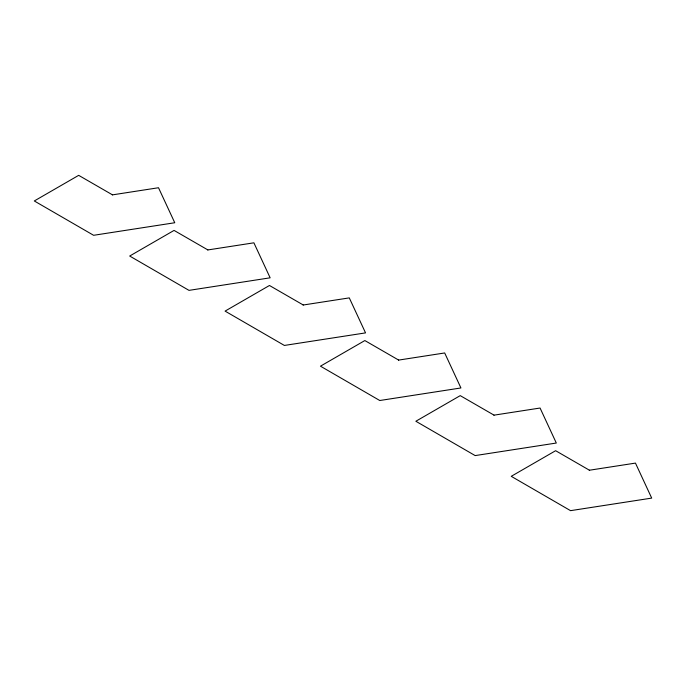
<?xml version="1.0" encoding="UTF-8"?>
<svg xmlns="http://www.w3.org/2000/svg" width="686" height="686" viewBox="0 0 686 686"><rect width="100%" height="100%" fill="white"/><g stroke="black" fill="none" stroke-linecap="round" stroke-linejoin="round"><path stroke-width="1.03" d="M112.341 194.884L158.509 187.741L174.759 222.744L93.605 235.298L34.3 200.964L78.676 175.342L112.478 194.85M207.729 249.961L253.897 242.818L270.147 277.813L188.993 290.367L129.688 256.032L174.064 230.41L207.867 249.927M303.118 305.03L349.285 297.887L365.535 332.89L284.381 345.444L225.077 311.11L269.461 285.487L303.255 304.996M398.515 360.107L444.682 352.964L460.923 387.959L379.77 400.513L320.465 366.178L364.849 340.556L398.643 360.073M493.903 415.176L540.071 408.033L556.312 443.036L475.158 455.59L415.853 421.255L460.237 395.633L494.031 415.141M589.291 470.244L635.459 463.101L651.7 498.105L570.555 510.658L511.242 476.324L555.626 450.702L589.42 470.21"/></g></svg>
